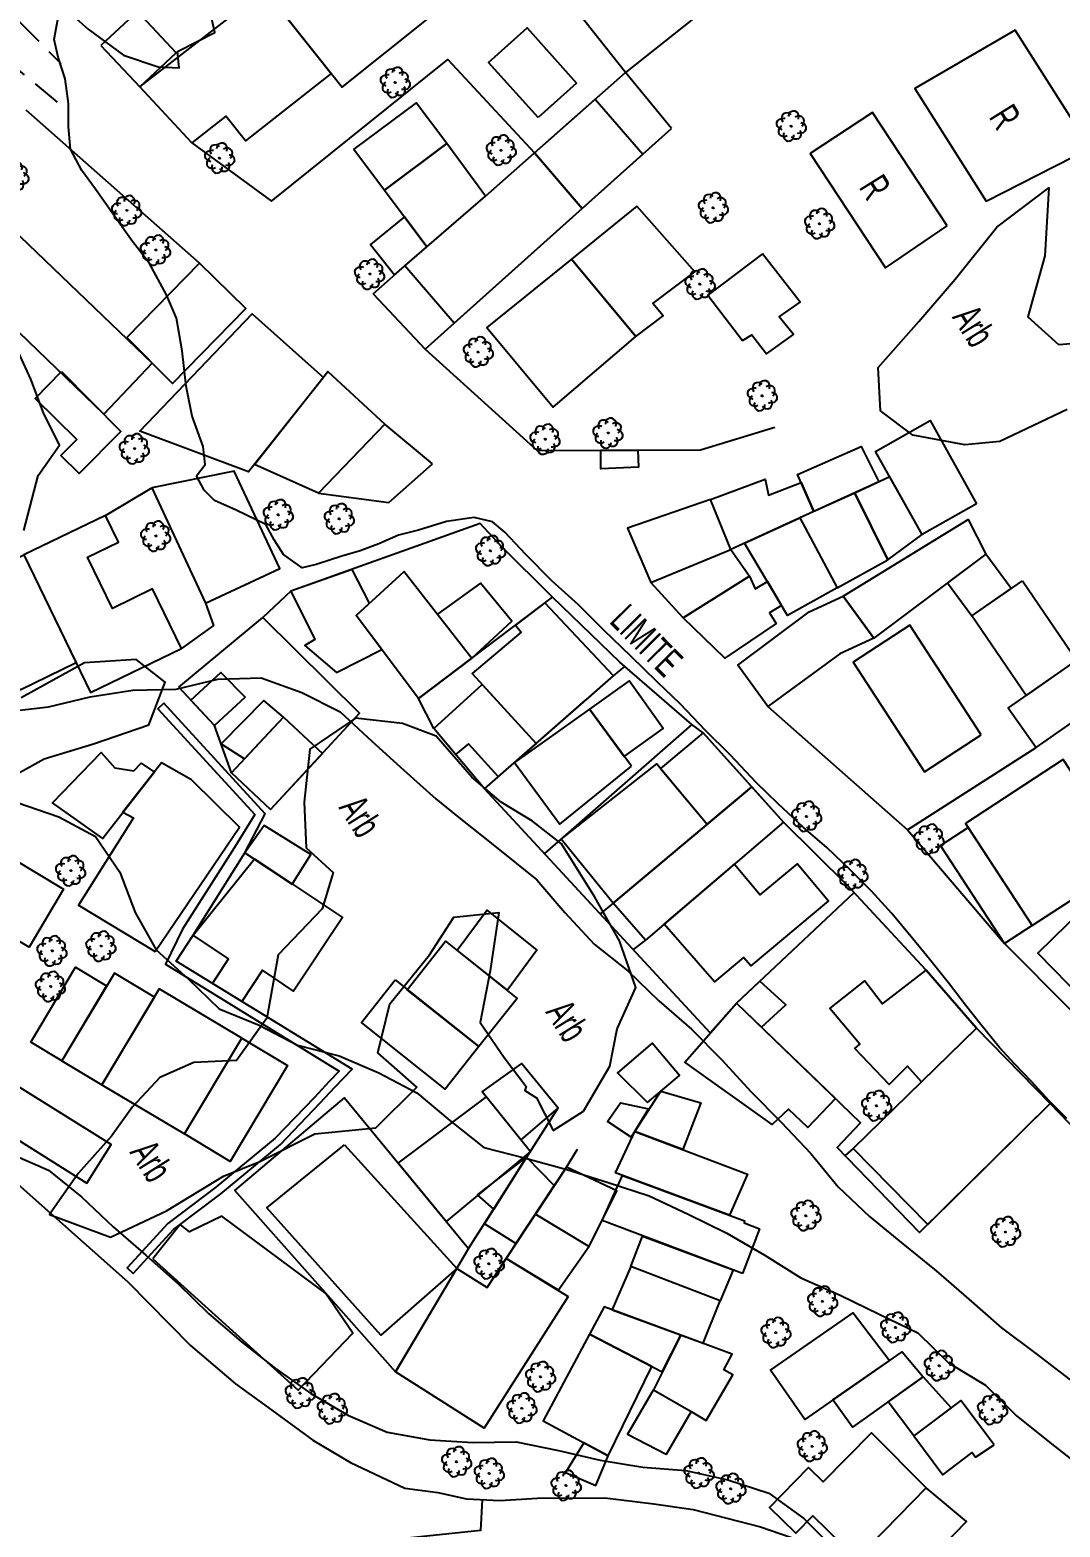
# Model space of a CAD drawing. Header units: millimetres. Extents: x 438774 to 440085, y 7202522 to 7203572.
# Drawn here: x 439447.1 to 439518.8, y 7203326.3 to 7203430.5 of the extents above; entities that cross this region are included whole.
import ezdxf

# ---------------------------------------------------------------- set-up
doc = ezdxf.new("R2010")
doc.units = ezdxf.units.MM
doc.linetypes.add('12', pattern=[3, 2, -1])
for name, color, linetype in [('0421', 104, 'Continuous'), ('0505', 1, 'Continuous'), ('0611', 30, 'Continuous'), ('0707', 7, 'Continuous'), ('0801', 10, 'Continuous'), ('0803', 160, 'Continuous'), ('0869', 7, 'Continuous'), ('1005', 3, 'Continuous'), ('1006', 3, 'Continuous'), ('1007', 3, 'Continuous')]:
    doc.layers.add(name, color=color, linetype=linetype)
doc.styles.add('02', font='swissc.ttf')
doc.styles.get("Standard").update_dxf_attribs({"font": 'Arial.ttf'})
doc.linetypes.add('14', pattern='A,10,0,["X",Standard,S=1,R=0,X=0,Y=-0.5],0.1', length=10.1)

# ---------------------------------------------------------------- blocks, each defined once
blk = doc.blocks.new('09')
for p, q in [((-0.04, 0.01), (0.04, 0.01)), ((-0.02, 0.03), (0.02, 0.03)), ((0, 0.05), (0, 0.05)), ((-0.04, -0.01), (0.04, -0.01)), ((-0.02, -0.03), (0.02, -0.03))]:
    blk.add_line(p, q)
for points in [[(-0.61, 0.39), (-0.76, 0.34), (-0.88, 0.27), (-0.97, 0.13), (-1, 0), (-0.96, -0.15), (-0.88, -0.26), (-0.83, -0.31), (-0.73, -0.36), (-0.58, -0.38)], [(-0.12, 0.67), (-0.2, 0.77), (-0.32, 0.84), (-0.46, 0.87), (-0.62, 0.83), (-0.74, 0.77), (-0.81, 0.63), (-0.83, 0.49), (-0.83, 0.42), (-0.79, 0.32), (-0.69, 0.22), (-0.62, 0.16)], [(-0.41, 0.6), (-0.39, 0.72), (-0.35, 0.82), (-0.3, 0.88), (-0.18, 0.96), (-0.03, 1), (0.1, 0.96), (0.24, 0.87), (0.31, 0.75), (0.36, 0.62), (0.37, 0.55)], [(0.11, 0.66), (0.19, 0.71), (0.31, 0.78), (0.42, 0.81), (0.49, 0.81), (0.63, 0.78), (0.76, 0.7), (0.82, 0.58), (0.84, 0.41), (0.81, 0.28), (0.75, 0.16), (0.69, 0.06)], [(0.67, -0.42), (0.8, -0.38), (0.91, -0.29), (0.99, -0.14), (1.01, -0.01), (0.95, 0.14), (0.86, 0.24), (0.8, 0.29), (0.7, 0.32), (0.56, 0.34)], [(-0.14, -0.69), (-0.19, -0.75), (-0.3, -0.83), (-0.4, -0.87), (-0.48, -0.87), (-0.61, -0.83), (-0.74, -0.75), (-0.8, -0.63), (-0.83, -0.47), (-0.79, -0.33), (-0.7, -0.18), (-0.64, -0.12)], [(-0.38, -0.63), (-0.34, -0.76), (-0.26, -0.88), (-0.13, -0.97), (0.01, -1.01), (0.15, -0.97), (0.27, -0.88), (0.32, -0.83), (0.36, -0.73), (0.38, -0.57)], [(0.15, -0.7), (0.32, -0.83), (0.46, -0.87), (0.62, -0.85), (0.74, -0.79), (0.83, -0.66), (0.86, -0.52), (0.86, -0.45), (0.83, -0.34), (0.74, -0.24), (0.67, -0.18)]]:
    blk.add_lwpolyline(points)
blk.add_lwpolyline([(0, -0.05), (-0.05, 0), (0, 0.05), (0.05, 0)], close=True)

msp = doc.modelspace()

# ---------------------------------------------------------------- linework, layer by layer
at = {"layer": '0421', "linetype": 'Continuous', "flags": 128}
msp.add_lwpolyline([(439519.23, 7203354.73), (439518, 7203355.96), (439516.76, 7203357.3), (439515.6, 7203358.5), (439514.52, 7203359.69), (439513.25, 7203361.26), (439512.18, 7203362.61), (439511.07, 7203364.08), (439509.66, 7203365.81), (439508.5, 7203367.24), (439507.04, 7203369), (439505.64, 7203370.56), (439504.17, 7203372.02), (439502.53, 7203373.59), (439500.9, 7203374.99), (439499.12, 7203376.64), (439497.63, 7203378.08), (439495.81, 7203380.03), (439494.08, 7203381.72), (439492.35, 7203383.56), (439490.72, 7203385.11), (439488.89, 7203386.91), (439487.03, 7203388.68), (439485.25, 7203390.47), (439483.39, 7203392.15), (439481.59, 7203393.97), (439480.12, 7203395.54), (439479.26, 7203396.26), (439477.99, 7203396.55), (439476.07, 7203396.28), (439474.13, 7203395.67), (439472.72, 7203395.32), (439471.37, 7203394.73), (439470.07, 7203394.24), (439468.78, 7203393.86), (439467, 7203393.29), (439466.03, 7203393.05), (439464.73, 7203393.98), (439464.08, 7203395.01), (439463.49, 7203396.07), (439461.43, 7203397.06), (439459.93, 7203397.74), (439459.22, 7203398.46), (439458.68, 7203399.45), (439459.28, 7203400.25), (439459.14, 7203401.5), (439458.37, 7203403.6), (439457.95, 7203405.7), (439457.69, 7203408.15), (439457.29, 7203410.43), (439456.58, 7203412.06), (439455.4, 7203414.23), (439454.16, 7203415.86), (439452.81, 7203417.76), (439451.65, 7203419.4), (439450.7, 7203420.71), (439449.9, 7203422.19), (439449.78, 7203423.75), (439449.78, 7203425.36), (439449.53, 7203427.08), (439449.06, 7203428.59), (439448.77, 7203429.83), (439449.22, 7203432.24)], dxfattribs=at)
at = {"layer": '0505', "linetype": 'Continuous', "flags": 128}
for points, elevation in [([(439445.39, 7203383.04), (439448.37, 7203383.39), (439451.28, 7203384.08), (439454.25, 7203384.53), (439457.25, 7203384.61), (439460.17, 7203385.31), (439463.17, 7203385.39), (439466, 7203384.38), (439468.67, 7203383.02), (439470.88, 7203381), (439473.09, 7203378.97), (439475.33, 7203376.98), (439476.81, 7203375.76), (439479.4, 7203373.71), (439482.35, 7203371.34), (439484.29, 7203369.06), (439486.34, 7203366.86), (439488.69, 7203365), (439490.84, 7203362.91), (439493.11, 7203360.95), (439495.22, 7203358.81), (439497.25, 7203356.6), (439499.36, 7203354.48), (439501.42, 7203352.29), (439503.31, 7203349.97), (439505.49, 7203347.9), (439507.82, 7203346.01), (439510.14, 7203344.12), (439512.41, 7203342.15), (439514.67, 7203340.17), (439517.07, 7203338.38), (439519.45, 7203336.54)], 65), ([(439446.19, 7203376.71), (439449.1, 7203375.72), (439451.65, 7203374.36), (439453.34, 7203371.88), (439454.4, 7203369.07), (439455.88, 7203366.46), (439458.1, 7203364.44), (439460.26, 7203362.36), (439463.04, 7203361.23), (439465.7, 7203359.84), (439468.61, 7203359.09), (439471.36, 7203357.91), (439474.01, 7203356.52), (439476.31, 7203354.58), (439478.66, 7203352.71), (439481.56, 7203351.97), (439484.45, 7203351.17), (439487.32, 7203350.27), (439490.17, 7203349.35), (439492.88, 7203348.08), (439495.57, 7203346.74), (439498.16, 7203345.23), (439500.72, 7203343.65), (439503.45, 7203342.43), (439506.16, 7203341.12), (439508.86, 7203339.82), (439511, 7203337.72), (439513.57, 7203336.17), (439515.7, 7203334.06), (439518.04, 7203332.18), (439520.4, 7203330.33)], 70), ([(439445.63, 7203352.35), (439448.37, 7203351.13), (439450.71, 7203349.26), (439452.88, 7203347.18), (439455.14, 7203345.21), (439457.39, 7203343.23), (439459.53, 7203341.14), (439461.81, 7203339.18), (439464.18, 7203337.34), (439466.62, 7203335.6), (439469.2, 7203334.07), (439471.95, 7203332.89), (439474.91, 7203332.36), (439477.91, 7203332.17), (439480.91, 7203332.22), (439483.85, 7203331.63), (439486.77, 7203330.94), (439489.73, 7203330.47), (439492.72, 7203330.22), (439495.65, 7203329.58), (439498.5, 7203328.65), (439500.93, 7203326.89), (439503.05, 7203324.76)], 75)]:
    msp.add_lwpolyline(points, dxfattribs=dict(at, elevation=elevation))
at = {"layer": '0611', "linetype": '12', "flags": 128}
for points in [[(439455.73, 7203447), (439442.34, 7203436.58), (439442.48, 7203434.97), (439449.24, 7203428.15)], [(439449.01, 7203425.46), (439426.17, 7203444.36), (439424.2, 7203444.58), (439422.91, 7203443.88), (439420.13, 7203441.84), (439409.45, 7203430.59), (439408.16, 7203428.19), (439406.66, 7203426.05), (439398.01, 7203418.08), (439390.13, 7203411.9), (439382.42, 7203408.17), (439370.21, 7203403.35), (439359.37, 7203398.01), (439351.56, 7203393.07), (439347.32, 7203389.48), (439344.17, 7203385.67), (439337.6, 7203376.86), (439333.05, 7203369.56), (439327.75, 7203363.43), (439312.91, 7203348.72), (439298.14, 7203333.34), (439296.12, 7203330.6), (439292.55, 7203325.69), (439290.66, 7203322.32), (439289.63, 7203320.04), (439288.15, 7203315.49), (439287.36, 7203310.38), (439284.52, 7203259.91), (439284.89, 7203259.34), (439285.52, 7203259.06), (439349.65, 7203259.94), (439362.8, 7203259.95)]]:
    msp.add_lwpolyline(points, dxfattribs=at)
at = {"layer": '0707', "linetype": 'Continuous', "flags": 128}
for points in [[(439458.34, 7203422.62), (439463.89, 7203418.56), (439476.17, 7203428.44), (439482.19, 7203421.93)], [(439470.96, 7203412.13), (439473.16, 7203414.06), (439478.79, 7203418.92), (439488.51, 7203427.52)], [(439491.72, 7203423.64), (439488.51, 7203427.52)], [(439458.89, 7203414.26), (439446.82, 7203424.91)], [(439470.96, 7203412.13), (439474.59, 7203408.27), (439476.6, 7203410.08), (439485.51, 7203418.07), (439489.72, 7203421.85), (439491.72, 7203423.64)], [(439452.35, 7203396.7), (439455.57, 7203398.61)], [(439532.95, 7203342.21), (439525.22, 7203348.67), (439521.96, 7203351.73), (439518.06, 7203355.77), (439512.93, 7203361.02), (439509.45, 7203365.06), (439503.98, 7203370.93), (439499.52, 7203375.35), (439493.93, 7203381.56), (439493.13, 7203382.16), (439488.12, 7203386.49), (439483.45, 7203391.01), (439479.88, 7203394.57), (439478.41, 7203396.14), (439465.25, 7203391.42), (439463.3, 7203389.6)], [(439459.31, 7203390.59), (439459.86, 7203389.05), (439457.63, 7203387.43)], [(439478.71, 7203377.68), (439475.19, 7203381.87), (439474.12, 7203383.95), (439483.45, 7203391.01)], [(439457.45, 7203384.75), (439463.3, 7203389.6), (439470.02, 7203382.93), (439463.83, 7203376.24)], [(439496.25, 7203362.75), (439494.42, 7203360.68), (439478.71, 7203377.68), (439487.69, 7203385.54), (439488.48, 7203386.19)], [(439463.83, 7203376.24), (439461.12, 7203378.78), (439459.93, 7203382.08), (439457.45, 7203384.75)], [(439493.13, 7203382.16), (439482.89, 7203373.16)], [(439497.31, 7203377.81), (439487.66, 7203369.72), (439486.76, 7203368.97)], [(439499.52, 7203375.35), (439489.91, 7203367.14), (439489.06, 7203366.48)], [(439518.06, 7203355.77), (439508.98, 7203346.79), (439503.25, 7203352.71), (439504.87, 7203354.42), (439496.25, 7203362.75), (439504.43, 7203370.45)], [(439512.93, 7203361.02), (439504.37, 7203352.64), (439503.8, 7203352.15)], [(439477.61, 7203345.67), (439483.83, 7203355.48)], [(439478.89, 7203342.97), (439484.41, 7203351.34), (439485.19, 7203352.59)], [(439353.52, 7203248.47), (439359.3, 7203248.64), (439368.75, 7203246.95), (439374.24, 7203257.34), (439372.24, 7203257.92), (439373.94, 7203261.73), (439377.63, 7203261.81), (439383.91, 7203274.81), (439386.98, 7203298.34), (439390.01, 7203310.34), (439391.54, 7203312.85), (439393.24, 7203314.37), (439394, 7203314.55), (439410.82, 7203330.91), (439418.19, 7203337.87), (439423.82, 7203341.02), (439428.75, 7203345.97), (439430.75, 7203348), (439435.32, 7203350.6), (439439.44, 7203350.78), (439444.41, 7203350.72), (439446.25, 7203350.16), (439453.91, 7203343.36)], [(439453.91, 7203343.36), (439458.25, 7203338.93), (439461.38, 7203336.27), (439463.92, 7203334.44), (439466.78, 7203332.33), (439469.39, 7203330.79), (439473.16, 7203329.01), (439475.46, 7203328.69), (439477.46, 7203328.25), (439479.78, 7203328.14), (439482.41, 7203328.31), (439487.08, 7203328.33), (439490.5, 7203327.92), (439493.22, 7203327.52), (439497.91, 7203326.3), (439500.68, 7203325.35)]]:
    msp.add_lwpolyline(points, dxfattribs=at)
at = {"layer": '0707', "linetype": '14', "flags": 128}
for points in [[(439474.59, 7203408.27), (439482.38, 7203401.23), (439493.73, 7203401.26), (439498.9, 7203402.84)], [(439498.43, 7203383.41), (439508.15, 7203374.81), (439517.08, 7203380.55)], [(439508.15, 7203374.81), (439514.88, 7203366.9), (439524.13, 7203357.6), (439528.95, 7203353.41), (439540.89, 7203342.84)]]:
    msp.add_lwpolyline(points, dxfattribs=at)
at = {"layer": '0707', "linetype": 'Continuous', "flags": 128}
msp.add_lwpolyline([(439477.61, 7203345.67), (439472.51, 7203337.1), (439461.35, 7203349.72), (439468.97, 7203356.16), (439477.61, 7203345.67)], close=True, dxfattribs=at)
at = {"layer": '0801', "linetype": 'Continuous', "flags": 128}
for points in [[(439464.3, 7203432.17), (439468.8, 7203426.51), (439474.9, 7203431.37), (439473.73, 7203432.86), (439478.05, 7203436.34), (439474.75, 7203439.91), (439464.3, 7203432.17)], [(439493.9, 7203431.79), (439488.51, 7203427.52), (439485.24, 7203431.66), (439490.67, 7203436), (439493.9, 7203431.79)], [(439454.73, 7203426.52), (439463.42, 7203433.27), (439468.05, 7203427.45), (439462.09, 7203422.76), (439460.72, 7203424.49), (439458.34, 7203422.62), (439454.73, 7203426.52)], [(439452.03, 7203429.4), (439454.73, 7203426.52), (439457.26, 7203428.89), (439454.56, 7203431.77), (439452.03, 7203429.4)], [(439482.44, 7203424.39), (439478.99, 7203428.22), (439481.67, 7203430.63), (439485.12, 7203426.79), (439482.44, 7203424.39)], [(439520.84, 7203422.25), (439515.64, 7203430.47), (439508.65, 7203426.41), (439513.62, 7203418.57), (439520.84, 7203422.25)], [(439485.51, 7203418.07), (439482.19, 7203421.93), (439486.42, 7203425.67), (439489.72, 7203421.85), (439485.51, 7203418.07)], [(439471.75, 7203419.33), (439476.08, 7203422.58), (439473.95, 7203425.42), (439469.62, 7203422.18), (439471.75, 7203419.33)], [(439510.9, 7203416.86), (439505.71, 7203424.74), (439501.36, 7203421.88), (439506.61, 7203413.92), (439510.9, 7203416.86)], [(439476.08, 7203422.58), (439471.75, 7203419.33), (439474.7, 7203415.39), (439478.79, 7203418.92), (439476.08, 7203422.58)], [(439482.19, 7203421.93), (439485.51, 7203418.07), (439476.6, 7203410.08), (439473.16, 7203414.06), (439474.7, 7203415.39), (439478.79, 7203418.92), (439482.19, 7203421.93)], [(439442.35, 7203419.98), (439455.6, 7203407.29), (439452.22, 7203403.75), (439439.07, 7203416.42), (439442.35, 7203419.98)], [(439474.7, 7203415.39), (439473.14, 7203417.47), (439470.78, 7203415.55), (439472.46, 7203413.45), (439474.7, 7203415.39)], [(439489.3, 7203418.22), (439484.76, 7203414.54), (439489.25, 7203409.15), (439491.14, 7203410.6), (439490.42, 7203411.44), (439493.35, 7203413.66), (439489.3, 7203418.22)], [(439453.83, 7203409.09), (439457, 7203405.88), (439462.11, 7203411.1), (439458.89, 7203414.26), (439453.83, 7203409.09)], [(439489.25, 7203409.15), (439484.76, 7203414.54), (439478.88, 7203409.77), (439483.5, 7203404.23), (439489.25, 7203409.15)], [(439498.05, 7203414.9), (439494.26, 7203412.04), (439496.67, 7203408.87), (439497.32, 7203409.27), (439498.32, 7203407.94), (439500.21, 7203409.3), (439499.21, 7203410.51), (439500.68, 7203411.54), (439498.05, 7203414.9)], [(439467.5, 7203406.3), (439462.3, 7203399.74), (439454.74, 7203402.56), (439462.54, 7203410.73), (439467.5, 7203406.3)], [(439449.28, 7203406.72), (439453.41, 7203402.55), (439450.51, 7203399.62), (439449.24, 7203400.88), (439450.34, 7203401.99), (439447.45, 7203404.84), (439449.28, 7203406.72)], [(439471.77, 7203403.06), (439467.16, 7203398.26), (439462.7, 7203400.25), (439467.82, 7203406.71), (439471.77, 7203403.06)], [(439475.1, 7203400.3), (439471.77, 7203403.06), (439467.16, 7203398.26), (439472.06, 7203397.61), (439475.1, 7203400.3)], [(439512.95, 7203397.5), (439509.17, 7203395.37), (439505.91, 7203401.15), (439509.71, 7203403.3), (439512.95, 7203397.5)], [(439506.14, 7203399.03), (439501.63, 7203396.98), (439500.49, 7203399.54), (439504.91, 7203401.5), (439506.14, 7203399.03)], [(439455.57, 7203398.61), (439459.31, 7203390.59), (439464.47, 7203393), (439461.3, 7203399.77), (439455.57, 7203398.61)], [(439501.63, 7203396.98), (439495.86, 7203394.33), (439494.43, 7203397.81), (439498.23, 7203399.22), (439498.47, 7203398.11), (439500.74, 7203398.99), (439501.63, 7203396.98)], [(439504.47, 7203398.26), (439506.77, 7203393.62), (439509.17, 7203395.37), (439506.91, 7203399.38), (439504.47, 7203398.26)], [(439495.86, 7203394.33), (439494.43, 7203397.81), (439488.67, 7203395.82), (439490.29, 7203392.03), (439495.86, 7203394.33)], [(439500.64, 7203396.54), (439503.24, 7203391.65), (439506.77, 7203393.62), (439504.47, 7203398.26), (439500.64, 7203396.54)], [(439446.66, 7203393.95), (439451.31, 7203384.37), (439457.63, 7203387.43), (439455.62, 7203391.58), (439452.84, 7203390.23), (439451.1, 7203393.8), (439453.25, 7203394.84), (439452.35, 7203396.7), (439446.66, 7203393.95)], [(439496.81, 7203394.77), (439500.64, 7203396.54), (439503.24, 7203391.65), (439499.8, 7203389.73), (439496.81, 7203394.77)], [(439513.58, 7203394), (439505.8, 7203388.15), (439503.67, 7203391.09), (439512.35, 7203396.41), (439513.58, 7203394)], [(439490.29, 7203392.03), (439495.86, 7203394.33), (439497.14, 7203392.48), (439492.54, 7203389.58), (439490.29, 7203392.03)], [(439446.41, 7203384.55), (439442.76, 7203392.04), (439446.66, 7203393.95), (439450.3, 7203386.44), (439446.41, 7203384.55)], [(439512.62, 7203389.71), (439515.35, 7203391.61), (439513.58, 7203394), (439510.93, 7203392), (439512.62, 7203389.71)], [(439471.56, 7203387.38), (439469.78, 7203389.74), (439470.72, 7203390.6), (439469.51, 7203392.94), (439465.25, 7203391.42), (439466.91, 7203388.06), (439466.21, 7203387.64), (439468.42, 7203385.76), (439471.56, 7203387.38)], [(439477.84, 7203386.76), (439474.12, 7203383.95), (439469.78, 7203389.74), (439473.13, 7203392.79), (439477.84, 7203386.76)], [(439492.54, 7203389.58), (439497.14, 7203392.48), (439497.55, 7203391.59), (439498.39, 7203392.11), (439499.38, 7203390.44), (439498.55, 7203389.92), (439499.01, 7203389.18), (439495.43, 7203386.76), (439492.54, 7203389.58)], [(439475.45, 7203389.83), (439477.84, 7203386.76), (439480.62, 7203389.35), (439478.44, 7203391.98), (439475.45, 7203389.83)], [(439516.13, 7203392.15), (439519.89, 7203386.62), (439516.39, 7203384.17), (439512.62, 7203389.71), (439516.13, 7203392.15)], [(439487.69, 7203385.54), (439482.92, 7203390.61), (439480.87, 7203389.06), (439481.26, 7203388.57), (439477.85, 7203385.7), (439482.3, 7203380.82), (439485.75, 7203383.84), (439485.76, 7203383.84), (439487.69, 7203385.54)], [(439503.67, 7203391.09), (439505.8, 7203388.15), (439503.44, 7203387.06), (439498.43, 7203383.41), (439496.33, 7203386.28), (439501.29, 7203390), (439503.67, 7203391.09)], [(439513.27, 7203381.42), (439508.31, 7203389.06), (439504.37, 7203386.49), (439509.32, 7203378.85), (439513.27, 7203381.42)], [(439517.08, 7203380.55), (439522.55, 7203384.36), (439520.63, 7203387.13), (439515.15, 7203383.32), (439517.08, 7203380.55)], [(439462.06, 7203384.06), (439459.93, 7203382.08), (439458.29, 7203383.85), (439460.38, 7203385.77), (439462.06, 7203384.06)], [(439486.02, 7203383.22), (439488.44, 7203379.93), (439491.15, 7203381.87), (439488.77, 7203385.19), (439486.02, 7203383.22)], [(439482.3, 7203380.82), (439479.67, 7203378.52), (439477.59, 7203380.8), (439476.7, 7203380.07), (439475.19, 7203381.87), (439478.56, 7203384.93), (439482.3, 7203380.82)], [(439462.02, 7203379.75), (439464.73, 7203382.67), (439463.35, 7203383.81), (439460.39, 7203380.8), (439462.02, 7203379.75)], [(439488.94, 7203379.25), (439486.02, 7203383.22), (439480.79, 7203379.5), (439483.96, 7203375.22), (439488.94, 7203379.25)], [(439467.44, 7203380.13), (439463.83, 7203376.24), (439461.12, 7203378.78), (439464.73, 7203382.67), (439467.44, 7203380.13)], [(439497.31, 7203377.81), (439493.93, 7203381.56), (439490.96, 7203379.08), (439494.21, 7203375.21), (439497.31, 7203377.81)], [(439455.75, 7203378.83), (439452.15, 7203374.22), (439448.66, 7203376.69), (439452.04, 7203380.19), (439452.99, 7203379.14), (439454.32, 7203378.92), (439454.83, 7203379.46), (439455.75, 7203378.83)], [(439455.8, 7203366.35), (439461.67, 7203375.01), (439458.32, 7203378.3), (439456.23, 7203379.47), (439453.56, 7203376.04), (439454.3, 7203375.65), (439450.47, 7203369.57), (439455.8, 7203366.35)], [(439494.21, 7203375.21), (439487.66, 7203369.72), (439484.04, 7203374.17), (439490.69, 7203379.41), (439494.21, 7203375.21)], [(439516.81, 7203368.15), (439523.62, 7203372.6), (439518.98, 7203379.71), (439512.17, 7203375.26), (439516.81, 7203368.15)], [(439487.66, 7203369.72), (439497.31, 7203377.81), (439499.52, 7203375.35), (439489.91, 7203367.14), (439487.66, 7203369.72)], [(439442.27, 7203374.97), (439449.43, 7203370.69), (439447.04, 7203366.66), (439441.11, 7203370.11), (439442.98, 7203373.12), (439441.62, 7203373.82), (439442.27, 7203374.97)], [(439462.05, 7203373.21), (439465.34, 7203371.04), (439466.62, 7203373.1), (439463.38, 7203375.12), (439462.05, 7203373.21)], [(439512.36, 7203374.98), (439516.81, 7203368.15), (439514.88, 7203366.9), (439510.43, 7203373.72), (439512.36, 7203374.98)], [(439462.71, 7203372.79), (439468.83, 7203368.72), (439465.42, 7203363.6), (439463.27, 7203365.04), (439461.83, 7203362.87), (439459.78, 7203364.13), (439460.91, 7203365.84), (439458.44, 7203367.49), (439462.71, 7203372.79)], [(439491.22, 7203368.26), (439496.11, 7203372.44), (439497.9, 7203370.3), (439500.49, 7203372.46), (439502.65, 7203369.87), (439497.24, 7203365.35), (439496.74, 7203365.94), (439494.71, 7203364.25), (439491.22, 7203368.26)], [(439527.67, 7203363.8), (439521.34, 7203370.28), (439517.2, 7203366.24), (439523.53, 7203359.76), (439527.67, 7203363.8)], [(439476.81, 7203366.42), (439480.28, 7203363.66), (439482.36, 7203366.47), (439478.9, 7203369.23), (439476.81, 7203366.42)], [(439478.32, 7203359.73), (439473.34, 7203363.69), (439476.01, 7203367.06), (439480.99, 7203363.09), (439478.32, 7203359.73)], [(439452.42, 7203363.96), (439449.31, 7203358.75), (439447.14, 7203360.04), (439450.25, 7203365.25), (439452.42, 7203363.96)], [(439452.1, 7203357.07), (439455.75, 7203363.18), (439452.96, 7203364.85), (439449.31, 7203358.75), (439452.1, 7203357.07)], [(439472.49, 7203364.37), (439478.32, 7203359.73), (439475.97, 7203356.78), (439470.15, 7203361.42), (439472.49, 7203364.37)], [(439497.87, 7203364.28), (439496.25, 7203362.75), (439497.98, 7203361.08), (439499.67, 7203362.64), (439497.87, 7203364.28)], [(439512.93, 7203361.02), (439509.11, 7203357.28), (439508.14, 7203358.38), (439506.87, 7203357.1), (439504.47, 7203359.6), (439504.82, 7203359.89), (439502.73, 7203362.38), (439505.17, 7203364.32), (439506.4, 7203362.72), (439509.45, 7203365.06), (439512.93, 7203361.02)], [(439456.09, 7203363.75), (439452.1, 7203357.07), (439457.84, 7203353.65), (439461.82, 7203360.33), (439456.09, 7203363.75)], [(439496.25, 7203362.75), (439503.12, 7203356.11), (439501.21, 7203354.11), (439499.86, 7203355.38), (439498.73, 7203354.3), (439492.64, 7203358.66), (439496.25, 7203362.75)], [(439518.06, 7203355.77), (439509.55, 7203347.36), (439504.37, 7203352.64), (439512.93, 7203361.02), (439518.06, 7203355.77)], [(439457.84, 7203353.65), (439461.82, 7203360.33), (439465.01, 7203358.42), (439461.02, 7203351.74), (439457.84, 7203353.65)], [(439490.06, 7203355.85), (439492.27, 7203357.72), (439490.37, 7203359.96), (439487.96, 7203357.91), (439490.06, 7203355.85)], [(439481.24, 7203353.24), (439478.54, 7203356.59), (439481.31, 7203358.56), (439483.83, 7203355.48), (439481.24, 7203353.24)], [(439444.32, 7203354.44), (439451.04, 7203350.23), (439452.73, 7203352.92), (439446.01, 7203357.12), (439444.32, 7203354.44)], [(439481.91, 7203352.44), (439476.04, 7203347.57), (439472.7, 7203351.63), (439478.84, 7203356.23), (439481.91, 7203352.44)], [(439490.13, 7203355.39), (439488.91, 7203353.42), (439487.28, 7203354.51), (439488.18, 7203355.83), (439490.13, 7203355.39)], [(439492.51, 7203352.57), (439489.16, 7203353.83), (439490.97, 7203356.62), (439493.77, 7203355.81), (439492.51, 7203352.57)], [(439495.75, 7203348), (439487.82, 7203350.95), (439489.16, 7203353.83), (439497, 7203350.86), (439495.75, 7203348)], [(439468.97, 7203352.89), (439476.79, 7203344.29), (439471.51, 7203339.64), (439463.56, 7203348.52), (439468.97, 7203352.89)], [(439481.64, 7203352.03), (439479.36, 7203348.42), (439478.22, 7203349.42), (439481.64, 7203352.03)], [(439483.57, 7203350.06), (439480.9, 7203346.02), (439478.71, 7203347.39), (439481.64, 7203352.03), (439483.57, 7203350.06)], [(439482.26, 7203348.08), (439486, 7203345.81), (439487.92, 7203349.69), (439484.41, 7203351.34), (439482.26, 7203348.08)], [(439496.66, 7203343.95), (439486.89, 7203347.63), (439488.32, 7203350.76), (439496.81, 7203347.6), (439496.77, 7203347.47), (439497.84, 7203347.06), (439496.66, 7203343.95)], [(439455.64, 7203344.95), (439465.74, 7203335.82), (439469.55, 7203339.79), (439467.66, 7203342.58), (439460.44, 7203347.93), (439458.18, 7203346.84), (439457.55, 7203347.36), (439455.64, 7203344.95)], [(439483.85, 7203342.77), (439480.21, 7203344.98), (439482.26, 7203348.08), (439486, 7203345.81), (439483.85, 7203342.77)], [(439495.1, 7203342.03), (439488.89, 7203344.43), (439489.71, 7203346.55), (439496.02, 7203344.19), (439495.1, 7203342.03)], [(439484.54, 7203342.35), (439478.7, 7203333.17), (439472.51, 7203337.1), (439476.79, 7203344.29), (439478.89, 7203342.97), (439480.21, 7203344.98), (439484.54, 7203342.35)], [(439487.6, 7203341.42), (439493.92, 7203339.09), (439495.1, 7203342.03), (439488.89, 7203344.43), (439487.59, 7203341.43), (439487.6, 7203341.42)], [(439486.01, 7203339.71), (439491.08, 7203337.09), (439492.36, 7203339.66), (439487.03, 7203341.63), (439486.01, 7203339.71)], [(439506.89, 7203337.88), (439501, 7203333.78), (439498.62, 7203337.22), (439504.37, 7203341.21), (439506.89, 7203337.88)], [(439490.36, 7203337.47), (439486.01, 7203339.71), (439482.79, 7203333.68), (439487.32, 7203331.25), (439490.36, 7203337.47)], [(439490.46, 7203335.85), (439493.08, 7203334.33), (439494.14, 7203333.72), (439495.98, 7203336.88), (439495.37, 7203337.23), (439495.95, 7203338.33), (439492.36, 7203339.66), (439490.46, 7203335.85)], [(439509.24, 7203336.76), (439504.31, 7203333.24), (439502.95, 7203335.14), (439507.76, 7203338.5), (439509.24, 7203336.76)], [(439511.17, 7203334.59), (439508.58, 7203332.65), (439506.8, 7203335.01), (439509.24, 7203336.76), (439511.17, 7203334.59)], [(439488.66, 7203332.74), (439490.46, 7203335.85), (439493.08, 7203334.33), (439491.35, 7203331.35), (439488.66, 7203332.74)], [(439514.17, 7203332.01), (439511.86, 7203335.11), (439508.58, 7203332.65), (439510.59, 7203329.94), (439512.63, 7203331.48), (439512.87, 7203331.15), (439514.17, 7203332.01)], [(439509.45, 7203329.03), (439504.62, 7203324.09), (439501.56, 7203327.08), (439500.38, 7203325.86), (439498.54, 7203327.65), (439501.26, 7203330.43), (439502.28, 7203329.43), (439505.64, 7203332.86), (439509.45, 7203329.03)], [(439487.32, 7203331.25), (439485.63, 7203332.16), (439484.35, 7203330.08), (439486.45, 7203329.18), (439487.32, 7203331.25)], [(439509.45, 7203329.03), (439504.62, 7203324.09), (439507.24, 7203321.54), (439512.25, 7203326.67), (439509.45, 7203329.03)]]:
    msp.add_lwpolyline(points, close=True, dxfattribs=at)
at = {"layer": '0803', "linetype": 'Continuous', "flags": 128}
for points in [[(439486.81, 7203401.24), (439489.37, 7203401.25), (439489.42, 7203400.06), (439486.8, 7203399.95), (439486.81, 7203401.24)], [(439456.4, 7203383.63), (439455.98, 7203383.24), (439462.74, 7203375.88), (439461.31, 7203373.6), (439457.7, 7203367.9), (439456.51, 7203365.46), (439468.6, 7203358.03), (439467.9, 7203357.31), (439466.88, 7203356.2), (439464.14, 7203353.35), (439460.01, 7203349.94), (439456.68, 7203347.42), (439453.86, 7203344.34), (439454.28, 7203343.95), (439457.07, 7203347), (439460.37, 7203349.49), (439464.53, 7203352.93), (439467.29, 7203355.81), (439468.31, 7203356.92), (439469.51, 7203358.15), (439457.25, 7203365.68), (439458.44, 7203367.49), (439462.05, 7203373.21), (439463.45, 7203375.94), (439456.4, 7203383.63)]]:
    msp.add_lwpolyline(points, close=True, dxfattribs=at)
at = {"layer": '0869', "linetype": 'Continuous', "flags": 128}
msp.add_lwpolyline([(439478.54, 7203328.2), (439478.43, 7203326.06), (439470.73, 7203325.24), (439465.61, 7203322.3), (439462.17, 7203319.46), (439459.46, 7203316.89), (439456.79, 7203314.03), (439416.55, 7203267.88), (439394.87, 7203242.95), (439392.68, 7203240.5), (439389.48, 7203236.25), (439387.72, 7203233.69), (439386.08, 7203230.63), (439384.77, 7203224.82), (439384.39, 7203221.57), (439384.42, 7203218.61), (439384.75, 7203214.74), (439384.96, 7203210.95), (439386.05, 7203206.83), (439387.12, 7203202.87)], dxfattribs=at)
at = {"layer": '1005'}
for points in [[(439457.35, 7203428.99), (439459.96, 7203430.32), (439459.17, 7203433.91), (439455.89, 7203435.57), (439453.8, 7203437.93), (439450.83, 7203439.28), (439448.38, 7203437.24), (439448.31, 7203433.06), (439451.13, 7203430.54), (439453.59, 7203428.73), (439456.01, 7203427.93), (439457.46, 7203427.86)], [(439483.48, 7203353.9), (439485.61, 7203355.25), (439487.42, 7203358.36), (439487.94, 7203360.97), (439489.25, 7203363.85), (439488.1, 7203367.1), (439486.39, 7203370.13), (439484.07, 7203373.84), (439482.04, 7203375.42), (439479.87, 7203376.74), (439477.84, 7203378.48), (439475.34, 7203381.33), (439473, 7203382.22), (439469.74, 7203382.59), (439466.55, 7203380.44), (439466.17, 7203376.75), (439466.3, 7203373.57), (439468.18, 7203371.86), (439467.42, 7203369.31), (439464.35, 7203366.11), (439463.58, 7203361.71), (439461.45, 7203358.77), (439458.5, 7203358.63), (439456.13, 7203357.58), (439454.22, 7203355.55), (439452.77, 7203353.49), (439450.44, 7203350.9), (439448.44, 7203348.05), (439452.7, 7203346.47), (439456.6, 7203348.31), (439460.55, 7203350.71), (439463.08, 7203351.74), (439466.92, 7203353.66), (439471.15, 7203354.09), (439474, 7203356.9), (439471.29, 7203359.3), (439472.12, 7203362.72), (439474.88, 7203366.11), (439476.57, 7203368.74), (439479.7, 7203369.07), (439479.11, 7203365.01), (439478.41, 7203361.41), (439480.07, 7203358.98), (439481.6, 7203356.96), (439481.52, 7203356.67), (439482.33, 7203356.17)]]:
    msp.add_lwpolyline(points, close=True, dxfattribs=at)
for points in [[(439519.24, 7203404.07), (439514.56, 7203401.85), (439512.13, 7203401.62), (439508.5, 7203402.28), (439506.25, 7203403.97), (439506.09, 7203407), (439508.92, 7203410.19), (439511.46, 7203413.14), (439514.35, 7203416.76), (439517.97, 7203419.49), (439517.69, 7203414.76), (439516.5, 7203410.51), (439518.64, 7203408.6), (439521.89, 7203408.84)], [(439446.67, 7203395.65), (439447.66, 7203399.49), (439449.14, 7203401.59), (439448.03, 7203403.84), (439447.14, 7203406.18), (439445.36, 7203410.09)], [(439445.32, 7203378.23), (439448.07, 7203379.76), (439451.52, 7203380.8), (439455.37, 7203382.12), (439456.49, 7203385.09), (439454.49, 7203386.67), (439450.89, 7203386.45), (439446.48, 7203384)]]:
    msp.add_lwpolyline(points, dxfattribs=at)

# ---------------------------------------------------------------- block references
at = {"layer": '1007'}
for p, rotation in [((439472.5, 7203426.83), 122), ((439500.05, 7203423.79), 122), ((439479.86, 7203422.11), 122), ((439460.28, 7203421.56), 122), ((439445.99, 7203420.3), 302), ((439494.62, 7203418.1), 122), ((439453.83, 7203417.93), 302), ((439502.01, 7203417), 122), ((439455.84, 7203415.17), 302), ((439470.73, 7203413.5), 302), ((439493.7, 7203412.79), 122), ((439478.27, 7203408.07), 122), ((439498.03, 7203405.02), 122), ((439487.32, 7203402.44), 302), ((439454.36, 7203401.35), 302), ((439482.94, 7203402.01), 302), ((439464.35, 7203396.74), 122), ((439468.6, 7203396.46), 122), ((439455.85, 7203395.27), 302), ((439479.12, 7203394.24), 122), ((439501.11, 7203375.74), 122), ((439509.66, 7203374.17), 302), ((439449.93, 7203371.98), 302), ((439504.34, 7203371.69), 122), ((439448.64, 7203366.4), 302), ((439452.04, 7203366.73), 302), ((439448.53, 7203363.92), 302), ((439505.98, 7203355.61), 122), ((439501.07, 7203347.96), 122), ((439514.95, 7203346.83), 122), ((439479.02, 7203344.61), 122), ((439502.22, 7203342), 122), ((439498.98, 7203339.82), 122), ((439507.3, 7203340.18), 122), ((439482.61, 7203336.75), 122), ((439510.35, 7203337.52), 122), ((439465.88, 7203335.61), 122), ((439468.11, 7203334.52), 122), ((439481.31, 7203334.56), 122), ((439514.04, 7203334.47), 122), ((439501.5, 7203331.91), 122), ((439476.76, 7203330.83), 122), ((439479.04, 7203330.02), 122), ((439493.63, 7203330.04), 122), ((439484.38, 7203329.18), 122), ((439495.84, 7203328.96), 122)]:
    msp.add_blockref('09', p, dxfattribs=dict(at, rotation=rotation))

# ---------------------------------------------------------------- texts
at = {"layer": '0421', "style": '02', "width": 0.75}
msp.add_text('LIMITE', height=2, rotation=314.74, dxfattribs=at).set_placement((439487.34, 7203389.27))
at = {"layer": '0801', "style": '02', "width": 0.75}
for p in [(439513.76, 7203424.43), (439504.72, 7203419.54)]:
    msp.add_text('R', height=2, rotation=302, dxfattribs=at).set_placement(p)
at = {"layer": '1006', "style": '02', "width": 0.75}
for p in [(439511.21, 7203410.5), (439468.53, 7203376.37), (439482.92, 7203362.14), (439453.99, 7203352.38)]:
    msp.add_text('Arb', height=2, rotation=302, dxfattribs=at).set_placement(p)

doc.saveas('drawing.dxf')
